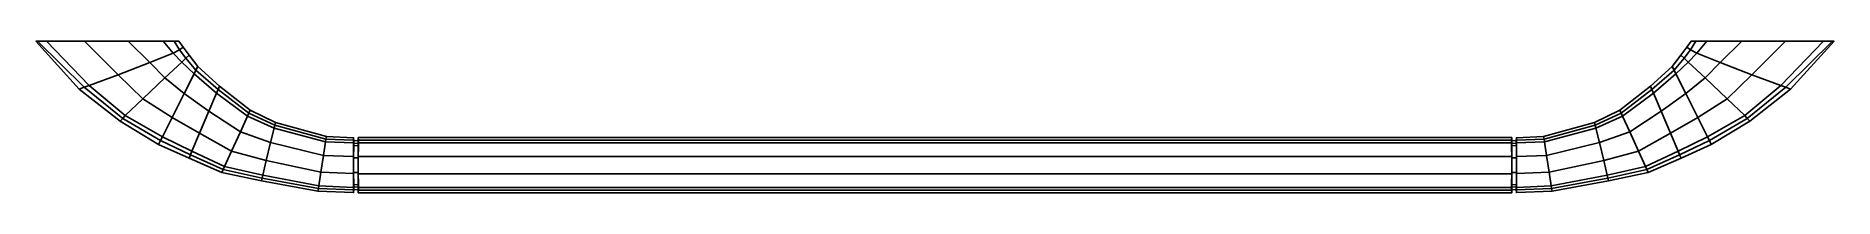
# Model space of a CAD drawing. Extents: x -175 to 175, y -29 to 0.
import ezdxf

# ---------------------------------------------------------------- set-up
doc = ezdxf.new("R2010")
doc.units = 0
doc.layers.add('METAL', color=204, linetype='CONTINUOUS')

msp = doc.modelspace()

# ---------------------------------------------------------------- meshes
at = {"layer": 'METAL'}
mesh = msp.add_polyface(dxfattribs=at)
corners = [(-166.56, -9.34, 0.2), (-165.6, -8.96, 1.63), (-174.68, 0, 1.44), (-175, 0, 0.2), (-164.65, -8.59, 3.07), (-159.01, -6.56, 4.84), (-165.54, 0, 4.21), (-172.95, 0, 2.63), (-152.84, -4.14, 4.84), (-157.08, 0, 4.21), (-148.29, -2.31, 3.07), (-150.23, 0, 2.68), (-147.08, -1.65, 1.63), (-148.11, 0, 1.44), (-151.12, -20.07, 0.2), (-150.76, -19.34, 1.93), (-158.12, -15.03, 1.79), (-158.6, -15.58, 0.2), (-148.49, -14.83, 5.79), (-154.18, -11.19, 5.34), (-157.64, -14.47, 3.38), (-150.39, -18.62, 3.65), (-146.14, -10.14, 5.79), (-149.92, -7.14, 5.34), (-144.23, -6.36, 3.65), (-146.59, -4.09, 3.38), (-145.21, -22.75, 0.2), (-144.93, -22.08, 2.14), (-145.83, -3.29, 1.79), (-144.65, -21.41, 4.07), (-146.35, -1.19, 0.2), (-147.19, 0, 0.2), (-174.68, 0, -1.04), (-165.6, -8.96, -1.23), (-164.65, -8.59, -2.67), (-172.95, 0, -2.23), (-165.54, 0, -3.81), (-159.01, -6.56, -4.44), (-157.08, 0, -3.81), (-152.84, -4.14, -4.44), (-150.23, 0, -2.28), (-148.29, -2.31, -2.67), (-148.11, 0, -1.04), (-147.08, -1.65, -1.23), (-158.12, -15.03, -1.39), (-150.76, -19.34, -1.53), (-148.49, -14.83, -5.39), (-150.39, -18.62, -3.25), (-157.64, -14.47, -2.98), (-154.18, -11.19, -4.94), (-146.14, -10.14, -5.39), (-149.92, -7.14, -4.94), (-144.23, -6.36, -3.25), (-146.59, -4.09, -2.98), (-144.93, -22.08, -1.73), (-145.83, -3.29, -1.39), (-144.65, -21.41, -3.67)]
mesh.append_faces([[corners[k] for k in face] for face in [(0, 1, 2, 3), (4, 5, 6, 7), (5, 8, 9, 6), (8, 10, 11, 9), (10, 12, 13, 11), (14, 15, 16, 17), (18, 19, 20, 21), (22, 23, 19, 18), (24, 25, 23, 22), (26, 27, 15, 14), (17, 16, 1, 0), (20, 19, 5, 4), (19, 23, 8, 5), (23, 25, 10, 8), (25, 28, 12, 10), (1, 4, 7, 2), (15, 21, 20, 16), (29, 21, 15, 27), (16, 20, 4, 1), (12, 30, 31, 13), (0, 3, 32, 33), (34, 35, 36, 37), (37, 36, 38, 39), (39, 38, 40, 41), (41, 40, 42, 43), (14, 17, 44, 45), (46, 47, 48, 49), (50, 46, 49, 51), (52, 50, 51, 53), (26, 14, 45, 54), (17, 0, 33, 44), (48, 34, 37, 49), (49, 37, 39, 51), (51, 39, 41, 53), (53, 41, 43, 55), (33, 32, 35, 34), (45, 44, 48, 47), (56, 54, 45, 47), (44, 33, 34, 48), (43, 42, 31, 30)]])
mesh = msp.add_polyface(dxfattribs=at)
corners = [(166.52, -9.34, 0.2), (174.96, 0, 0.2), (174.64, 0, 1.44), (165.57, -8.96, 1.63), (164.61, -8.59, 3.07), (172.92, 0, 2.63), (165.5, 0, 4.21), (158.98, -6.56, 4.84), (157.04, 0, 4.21), (152.8, -4.14, 4.84), (150.19, 0, 2.68), (148.26, -2.31, 3.07), (148.07, 0, 1.44), (147.04, -1.65, 1.63), (151.08, -20.07, 0.2), (158.57, -15.58, 0.2), (158.08, -15.03, 1.79), (150.72, -19.34, 1.93), (148.45, -14.83, 5.79), (150.36, -18.62, 3.65), (157.6, -14.47, 3.38), (154.15, -11.19, 5.34), (146.1, -10.14, 5.79), (149.88, -7.14, 5.34), (144.2, -6.36, 3.65), (146.56, -4.09, 3.38), (145.18, -22.75, 0.2), (144.89, -22.08, 2.14), (145.79, -3.29, 1.79), (144.61, -21.41, 4.07), (147.15, 0, 0.2), (146.31, -1.19, 0.2), (165.57, -8.96, -1.23), (174.64, 0, -1.04), (164.61, -8.59, -2.67), (158.98, -6.56, -4.44), (165.5, 0, -3.81), (172.92, 0, -2.23), (152.8, -4.14, -4.44), (157.04, 0, -3.81), (148.26, -2.31, -2.67), (150.19, 0, -2.28), (147.04, -1.65, -1.23), (148.07, 0, -1.04), (150.72, -19.34, -1.53), (158.08, -15.03, -1.39), (148.45, -14.83, -5.39), (154.15, -11.19, -4.94), (157.6, -14.47, -2.98), (150.36, -18.62, -3.25), (146.1, -10.14, -5.39), (149.88, -7.14, -4.94), (144.2, -6.36, -3.25), (146.56, -4.09, -2.98), (144.89, -22.08, -1.73), (143.13, -17.91, -5.85), (144.61, -21.41, -3.67), (145.79, -3.29, -1.39)]
mesh.append_faces([[corners[k] for k in face] for face in [(0, 1, 2, 3), (4, 5, 6, 7), (7, 6, 8, 9), (9, 8, 10, 11), (11, 10, 12, 13), (14, 15, 16, 17), (18, 19, 20, 21), (22, 18, 21, 23), (24, 22, 23, 25), (26, 14, 17, 27), (15, 0, 3, 16), (20, 4, 7, 21), (21, 7, 9, 23), (23, 9, 11, 25), (25, 11, 13, 28), (3, 2, 5, 4), (17, 16, 20, 19), (29, 27, 17, 19), (16, 3, 4, 20), (13, 12, 30, 31), (0, 32, 33, 1), (34, 35, 36, 37), (35, 38, 39, 36), (38, 40, 41, 39), (40, 42, 43, 41), (14, 44, 45, 15), (46, 47, 48, 49), (50, 51, 47, 46), (52, 53, 51, 50), (26, 54, 44, 14), (55, 46, 49, 56), (15, 45, 32, 0), (48, 47, 35, 34), (47, 51, 38, 35), (51, 53, 40, 38), (53, 57, 42, 40), (32, 34, 37, 33), (44, 49, 48, 45), (56, 49, 44, 54), (45, 48, 34, 32), (42, 31, 30, 43)]])
mesh = msp.add_polyface(dxfattribs=at)
corners = [(-146.59, -4.09, 3.38), (-144.23, -6.36, 3.65), (-143.87, -5.63, 1.93), (-145.83, -3.29, 1.79), (-143.16, -17.91, 6.25), (-148.49, -14.83, 5.79), (-150.39, -18.62, 3.65), (-144.65, -21.41, 4.07), (-141.33, -13.58, 6.25), (-146.14, -10.14, 5.79), (-139.85, -10.08, 4.07), (-139.56, -9.41, 2.14), (-138.8, -25.54, 0.2), (-138.54, -24.96, 2.27), (-144.93, -22.08, 2.14), (-145.21, -22.75, 0.2), (-136.91, -21.36, 6.88), (-138.28, -24.39, 4.33), (-135.22, -17.62, 6.88), (-133.86, -14.59, 4.33), (-133.6, -14.02, 2.27), (-131.1, -27.16, 0.2), (-130.97, -26.62, 2.38), (-130.17, -23.23, 7.24), (-130.84, -26.08, 4.55), (-129.34, -19.72, 7.24), (-128.67, -16.88, 4.55), (-143.51, -4.91, 0.2), (-145.18, -2.72, 0.2), (-139.28, -8.74, 0.2), (-133.34, -13.44, 0.2), (-146.35, -1.19, 0.2), (-147.08, -1.65, 1.63), (-146.59, -4.09, -2.98), (-145.83, -3.29, -1.39), (-143.87, -5.63, -1.53), (-144.23, -6.36, -3.25), (-143.16, -17.91, -5.85), (-144.65, -21.41, -3.67), (-150.39, -18.62, -3.25), (-148.49, -14.83, -5.39), (-141.33, -13.58, -5.85), (-146.14, -10.14, -5.39), (-139.85, -10.08, -3.67), (-139.56, -9.41, -1.73), (-144.93, -22.08, -1.73), (-138.54, -24.96, -1.86), (-136.91, -21.36, -6.48), (-138.28, -24.39, -3.93), (-135.22, -17.62, -6.48), (-133.86, -14.59, -3.93), (-133.6, -14.02, -1.86), (-130.97, -26.62, -1.97), (-130.17, -23.23, -6.84), (-130.84, -26.08, -4.15), (-129.34, -19.72, -6.84), (-128.67, -16.88, -4.15), (-147.08, -1.65, -1.23)]
mesh.append_faces([[corners[k] for k in face] for face in [(0, 1, 2, 3), (4, 5, 6, 7), (8, 9, 5, 4), (10, 1, 9, 8), (1, 10, 11, 2), (12, 13, 14, 15), (16, 4, 7, 17), (18, 8, 4, 16), (19, 10, 8, 18), (10, 19, 20, 11), (21, 22, 13, 12), (23, 16, 17, 24), (25, 18, 16, 23), (26, 19, 18, 25), (17, 7, 14, 13), (24, 17, 13, 22), (27, 28, 3, 2), (29, 27, 2, 11), (30, 29, 11, 20), (28, 31, 32, 3), (33, 34, 35, 36), (37, 38, 39, 40), (41, 37, 40, 42), (43, 41, 42, 36), (36, 35, 44, 43), (12, 15, 45, 46), (47, 48, 38, 37), (49, 47, 37, 41), (50, 49, 41, 43), (43, 44, 51, 50), (21, 12, 46, 52), (53, 54, 48, 47), (55, 53, 47, 49), (56, 55, 49, 50), (48, 46, 45, 38), (54, 52, 46, 48), (27, 35, 34, 28), (29, 44, 35, 27), (30, 51, 44, 29), (28, 34, 57, 31)]])
mesh = msp.add_polyface(dxfattribs=at)
corners = [(146.56, -4.09, 3.38), (145.79, -3.29, 1.79), (143.83, -5.63, 1.93), (144.2, -6.36, 3.65), (143.13, -17.91, 6.25), (144.61, -21.41, 4.07), (150.36, -18.62, 3.65), (148.45, -14.83, 5.79), (141.29, -13.58, 6.25), (146.1, -10.14, 5.79), (139.81, -10.08, 4.07), (139.53, -9.41, 2.14), (138.77, -25.54, 0.2), (145.18, -22.75, 0.2), (144.89, -22.08, 2.14), (138.51, -24.96, 2.27), (136.88, -21.36, 6.88), (138.24, -24.39, 4.33), (135.19, -17.62, 6.88), (133.82, -14.59, 4.33), (133.56, -14.02, 2.27), (131.06, -27.16, 0.2), (130.94, -26.62, 2.38), (130.14, -23.23, 7.24), (130.81, -26.08, 4.55), (129.3, -19.72, 7.24), (128.63, -16.88, 4.55), (143.47, -4.91, 0.2), (145.15, -2.72, 0.2), (139.24, -8.74, 0.2), (133.3, -13.44, 0.2), (147.04, -1.65, 1.63), (146.31, -1.19, 0.2), (146.56, -4.09, -2.98), (144.2, -6.36, -3.25), (143.83, -5.63, -1.53), (145.79, -3.29, -1.39), (141.29, -13.58, -5.85), (146.1, -10.14, -5.39), (148.45, -14.83, -5.39), (143.13, -17.91, -5.85), (139.81, -10.08, -3.67), (139.53, -9.41, -1.73), (138.51, -24.96, -1.86), (144.89, -22.08, -1.73), (136.88, -21.36, -6.48), (144.61, -21.41, -3.67), (138.24, -24.39, -3.93), (135.19, -17.62, -6.48), (133.82, -14.59, -3.93), (133.56, -14.02, -1.86), (130.94, -26.62, -1.97), (130.14, -23.23, -6.84), (130.81, -26.08, -4.15), (129.3, -19.72, -6.84), (128.63, -16.88, -4.15), (128.5, -16.34, -1.97), (147.04, -1.65, -1.23)]
mesh.append_faces([[corners[k] for k in face] for face in [(0, 1, 2, 3), (4, 5, 6, 7), (8, 4, 7, 9), (10, 8, 9, 3), (3, 2, 11, 10), (12, 13, 14, 15), (16, 17, 5, 4), (18, 16, 4, 8), (19, 18, 8, 10), (10, 11, 20, 19), (21, 12, 15, 22), (23, 24, 17, 16), (25, 23, 16, 18), (26, 25, 18, 19), (17, 15, 14, 5), (24, 22, 15, 17), (27, 2, 1, 28), (29, 11, 2, 27), (30, 20, 11, 29), (28, 1, 31, 32), (33, 34, 35, 36), (37, 38, 39, 40), (41, 34, 38, 37), (34, 41, 42, 35), (12, 43, 44, 13), (45, 40, 46, 47), (48, 37, 40, 45), (49, 41, 37, 48), (41, 49, 50, 42), (21, 51, 43, 12), (52, 45, 47, 53), (54, 48, 45, 52), (55, 49, 48, 54), (49, 55, 56, 50), (47, 46, 44, 43), (53, 47, 43, 51), (27, 28, 36, 35), (29, 27, 35, 42), (30, 29, 42, 50), (28, 32, 57, 36)]])
mesh = msp.add_polyface(dxfattribs=at)
corners = [(-133.86, -14.59, 4.33), (-128.67, -16.88, 4.55), (-128.54, -16.34, 2.38), (-133.6, -14.02, 2.27), (-120.12, -29.13, 0.2), (-120.04, -28.63, 2.58), (-130.97, -26.62, 2.38), (-131.1, -27.16, 0.2), (-119.55, -25.47, 7.9), (-130.17, -23.23, 7.24), (-130.84, -26.08, 4.55), (-119.96, -28.12, 4.96), (-119.04, -22.2, 7.9), (-129.34, -19.72, 7.24), (-118.63, -19.55, 4.96), (-118.56, -19.04, 2.58), (-113.19, -29.44, 0.2), (-113.19, -28.93, 2.58), (-113.19, -28.42, 4.96), (-113.18, -25.75, 7.9), (-113.18, -22.45, 7.9), (-113.18, -19.78, 4.96), (-113.18, -19.27, 2.58), (-128.41, -15.79, 0.2), (-133.34, -13.44, 0.2), (-118.48, -18.54, 0.2), (-133.86, -14.59, -3.93), (-133.6, -14.02, -1.86), (-128.54, -16.34, -1.97), (-128.67, -16.88, -4.15), (-130.97, -26.62, -1.97), (-120.04, -28.63, -2.18), (-119.55, -25.47, -7.5), (-119.96, -28.12, -4.56), (-130.84, -26.08, -4.15), (-130.17, -23.23, -6.84), (-119.04, -22.2, -7.5), (-129.34, -19.72, -6.84), (-118.63, -19.55, -4.56), (-118.56, -19.04, -2.18), (-113.19, -28.93, -2.18), (-113.18, -25.75, -7.5), (-113.19, -28.42, -4.56), (-113.18, -22.45, -7.5), (-113.18, -19.78, -4.56), (-113.18, -19.27, -2.18), (-113.18, -18.76, 0.2), (-113.19, -28.93, -2.18), (-113.19, -28.42, -4.56), (-113.16, -27.87, -4.28), (-113.16, -28.33, -2.05), (-113.19, -28.42, -4.56), (-113.18, -25.75, -7.5), (-113.18, -25.5, -6.94), (-113.16, -27.87, -4.28), (-113.18, -25.75, -7.5), (-113.18, -22.45, -7.5), (-113.18, -22.69, -6.94), (-113.18, -25.5, -6.94), (-113.18, -22.45, -7.5), (-113.18, -19.78, -4.56), (-113.16, -20.32, -4.28), (-113.18, -22.69, -6.94), (-113.18, -19.78, 4.96), (-113.18, -22.45, 7.9), (-113.18, -22.69, 7.34), (-113.16, -20.32, 4.68), (-113.18, -22.45, 7.9), (-113.18, -25.75, 7.9), (-113.18, -25.5, 7.34), (-113.18, -22.69, 7.34), (-113.18, -25.75, 7.9), (-113.19, -28.42, 4.96), (-113.16, -27.87, 4.68), (-113.18, -25.5, 7.34), (-113.19, -28.42, 4.96), (-113.19, -28.93, 2.58), (-113.16, -28.33, 2.45), (-113.16, -27.87, 4.68)]
mesh.append_faces([[corners[k] for k in face] for face in [(0, 1, 2, 3), (4, 5, 6, 7), (8, 9, 10, 11), (12, 13, 9, 8), (14, 1, 13, 12), (1, 14, 15, 2), (16, 17, 5, 4), (18, 19, 8, 11), (19, 20, 12, 8), (20, 21, 14, 12), (21, 22, 15, 14), (11, 10, 6, 5), (23, 24, 3, 2), (25, 23, 2, 15), (26, 27, 28, 29), (4, 7, 30, 31), (32, 33, 34, 35), (36, 32, 35, 37), (38, 36, 37, 29), (29, 28, 39, 38), (31, 40, 16, 4), (32, 41, 42, 33), (36, 43, 41, 32), (38, 44, 43, 36), (39, 45, 44, 38), (33, 31, 30, 34), (23, 28, 27, 24), (25, 39, 28, 23), (11, 5, 17, 18), (25, 15, 22, 46), (40, 31, 33, 42), (45, 39, 25, 46), (47, 48, 49, 50), (51, 52, 53, 54), (55, 56, 57, 58), (59, 60, 61, 62), (63, 64, 65, 66), (67, 68, 69, 70), (71, 72, 73, 74), (75, 76, 77, 78)]])
mesh = msp.add_polyface(dxfattribs=at)
corners = [(133.82, -14.59, 4.33), (133.56, -14.02, 2.27), (128.5, -16.34, 2.38), (128.63, -16.88, 4.55), (120.08, -29.13, 0.2), (131.06, -27.16, 0.2), (130.94, -26.62, 2.38), (120, -28.63, 2.58), (119.51, -25.47, 7.9), (119.92, -28.12, 4.96), (130.81, -26.08, 4.55), (130.14, -23.23, 7.24), (119.01, -22.2, 7.9), (129.3, -19.72, 7.24), (118.6, -19.55, 4.96), (118.52, -19.04, 2.58), (113.15, -29.44, 0.2), (113.15, -28.93, 2.58), (113.15, -28.42, 4.96), (113.15, -25.75, 7.9), (113.15, -22.45, 7.9), (113.14, -19.78, 4.96), (113.14, -19.27, 2.58), (128.37, -15.79, 0.2), (133.3, -13.44, 0.2), (118.44, -18.54, 0.2), (120, -28.63, -2.18), (130.94, -26.62, -1.97), (119.51, -25.47, -7.5), (130.14, -23.23, -6.84), (130.81, -26.08, -4.15), (119.92, -28.12, -4.56), (119.01, -22.2, -7.5), (129.3, -19.72, -6.84), (118.6, -19.55, -4.56), (128.63, -16.88, -4.15), (118.52, -19.04, -2.18), (128.5, -16.34, -1.97), (113.15, -28.93, -2.18), (113.15, -28.42, -4.56), (113.15, -25.75, -7.5), (113.15, -22.45, -7.5), (113.14, -19.78, -4.56), (113.14, -19.27, -2.18), (133.56, -14.02, -1.86), (113.14, -18.76, 0.2), (113.15, -29.44, 0.2), (113.12, -28.82, 0.2), (113.12, -28.33, -2.05), (113.15, -28.93, -2.18), (113.15, -28.93, -2.18), (113.12, -28.33, -2.05), (113.13, -27.87, -4.28), (113.15, -28.42, -4.56), (113.15, -28.42, -4.56), (113.13, -27.87, -4.28), (113.14, -25.5, -6.94), (113.15, -25.75, -7.5), (113.15, -25.75, -7.5), (113.14, -25.5, -6.94), (113.14, -22.69, -6.94), (113.15, -22.45, -7.5), (113.15, -22.45, -7.5), (113.14, -22.69, -6.94), (113.13, -20.32, -4.28), (113.14, -19.78, -4.56), (113.14, -19.78, 4.96), (113.13, -20.32, 4.68), (113.14, -22.69, 7.34), (113.15, -22.45, 7.9), (113.15, -22.45, 7.9), (113.14, -22.69, 7.34), (113.14, -25.5, 7.34), (113.15, -25.75, 7.9), (113.15, -25.75, 7.9), (113.14, -25.5, 7.34), (113.13, -27.87, 4.68), (113.15, -28.42, 4.96), (113.15, -28.42, 4.96), (113.13, -27.87, 4.68), (113.12, -28.33, 2.45), (113.15, -28.93, 2.58)]
mesh.append_faces([[corners[k] for k in face] for face in [(0, 1, 2, 3), (4, 5, 6, 7), (8, 9, 10, 11), (12, 8, 11, 13), (14, 12, 13, 3), (3, 2, 15, 14), (16, 4, 7, 17), (18, 9, 8, 19), (19, 8, 12, 20), (20, 12, 14, 21), (21, 14, 15, 22), (9, 7, 6, 10), (23, 2, 1, 24), (25, 15, 2, 23), (4, 26, 27, 5), (28, 29, 30, 31), (32, 33, 29, 28), (34, 35, 33, 32), (35, 34, 36, 37), (26, 4, 16, 38), (28, 31, 39, 40), (32, 28, 40, 41), (34, 32, 41, 42), (36, 34, 42, 43), (31, 30, 27, 26), (23, 24, 44, 37), (25, 23, 37, 36), (9, 18, 17, 7), (25, 45, 22, 15), (38, 39, 31, 26), (43, 45, 25, 36), (46, 47, 48, 49), (50, 51, 52, 53), (54, 55, 56, 57), (58, 59, 60, 61), (62, 63, 64, 65), (66, 67, 68, 69), (70, 71, 72, 73), (74, 75, 76, 77), (78, 79, 80, 81)]])
mesh = msp.add_polyface(dxfattribs=at)
corners = [(112.23, -29.48, 0.2), (112.23, -28.97, 2.58), (-112.27, -28.97, 2.58), (-112.27, -29.48, 0.2), (-112.25, -27.91, 4.68), (-113.16, -27.87, 4.68), (-113.16, -28.33, 2.45), (-112.24, -28.37, 2.45), (-112.25, -19.84, 2.45), (-112.24, -19.34, 0.2), (-113.16, -19.37, 0.2), (-113.16, -19.87, 2.45), (-112.27, -28.45, -4.56), (-112.27, -25.77, -7.5), (112.23, -25.77, -7.5), (112.23, -28.45, -4.56), (-113.16, -28.33, -2.05), (-113.16, -27.87, -4.28), (-112.25, -27.91, -4.28), (-112.24, -28.37, -2.05), (-112.25, -19.84, -2.05), (-113.16, -19.87, -2.05), (-112.27, -22.44, -7.5), (112.23, -22.44, -7.5), (-112.24, -28.87, 0.2), (-113.16, -28.82, 0.2), (-112.26, -25.52, 7.34), (-113.18, -25.5, 7.34), (-112.26, -22.69, 7.34), (-113.18, -22.69, 7.34), (-112.25, -20.3, 4.68), (-113.16, -20.32, 4.68), (-113.18, -25.5, -6.94), (-112.26, -25.52, -6.94), (-113.18, -22.69, -6.94), (-112.26, -22.69, -6.94), (-113.16, -20.32, -4.28), (-112.25, -20.3, -4.28), (-112.27, -29.48, 0.2), (-112.27, -28.97, 2.58), (-112.24, -28.37, 2.45), (-112.24, -28.87, 0.2), (-112.27, -28.97, 2.58), (-112.27, -28.45, 4.96), (-112.25, -27.91, 4.68), (-112.24, -28.37, 2.45), (-112.27, -28.45, 4.96), (-112.27, -25.77, 7.9), (-112.26, -25.52, 7.34), (-112.25, -27.91, 4.68), (-112.27, -25.77, 7.9), (-112.27, -22.44, 7.9), (-112.26, -22.69, 7.34), (-112.26, -25.52, 7.34), (-112.27, -22.44, 7.9), (-112.27, -19.75, 4.96), (-112.25, -20.3, 4.68), (-112.26, -22.69, 7.34), (-112.27, -19.75, 4.96), (-112.27, -19.24, 2.58), (-112.25, -19.84, 2.45), (-112.25, -20.3, 4.68), (-112.27, -19.24, 2.58), (-112.26, -18.73, 0.2), (-112.24, -19.34, 0.2), (-112.25, -19.84, 2.45), (-112.26, -18.73, 0.2), (-112.27, -19.24, -2.18), (-112.25, -19.84, -2.05), (-112.24, -19.34, 0.2), (-112.27, -19.24, -2.18), (-112.27, -19.75, -4.56), (-112.25, -20.3, -4.28), (-112.25, -19.84, -2.05), (-112.27, -19.75, -4.56), (-112.27, -22.44, -7.5), (-112.26, -22.69, -6.94), (-112.25, -20.3, -4.28), (-112.27, -22.44, -7.5), (-112.27, -25.77, -7.5), (-112.26, -25.52, -6.94), (-112.26, -22.69, -6.94), (-112.27, -25.77, -7.5), (-112.27, -28.45, -4.56), (-112.25, -27.91, -4.28), (-112.26, -25.52, -6.94), (-112.27, -28.45, -4.56), (-112.27, -28.97, -2.18), (-112.24, -28.37, -2.05), (-112.25, -27.91, -4.28), (-112.27, -28.97, -2.18), (-112.27, -29.48, 0.2), (-112.24, -28.87, 0.2), (-112.24, -28.37, -2.05), (-113.19, -28.93, 2.58), (-113.19, -29.44, 0.2), (-113.16, -28.82, 0.2), (-113.16, -28.33, 2.45), (-113.19, -29.44, 0.2), (-113.19, -28.93, -2.18), (-113.16, -28.33, -2.05), (-113.16, -28.82, 0.2), (-113.18, -19.78, -4.56), (-113.18, -19.27, -2.18), (-113.16, -19.87, -2.05), (-113.16, -20.32, -4.28), (-113.18, -19.27, -2.18), (-113.18, -18.76, 0.2), (-113.16, -19.37, 0.2), (-113.16, -19.87, -2.05), (-113.18, -18.76, 0.2), (-113.18, -19.27, 2.58), (-113.16, -19.87, 2.45), (-113.16, -19.37, 0.2), (-113.18, -19.27, 2.58), (-113.18, -19.78, 4.96), (-113.16, -20.32, 4.68), (-113.16, -19.87, 2.45), (-112.27, -25.77, 7.9), (-112.27, -28.45, 4.96), (112.23, -28.45, 4.96), (112.23, -25.77, 7.9), (-112.27, -28.97, -2.18), (112.23, -28.97, -2.18)]
mesh.append_faces([[corners[k] for k in face] for face in [(0, 1, 2, 3), (4, 5, 6, 7), (8, 9, 10, 11), (12, 13, 14, 15), (16, 17, 18, 19), (20, 21, 10, 9), (22, 23, 14, 13), (24, 7, 6, 25), (4, 26, 27, 5), (26, 28, 29, 27), (28, 30, 31, 29), (30, 8, 11, 31), (19, 24, 25, 16), (32, 33, 18, 17), (34, 35, 33, 32), (36, 37, 35, 34), (21, 20, 37, 36), (38, 39, 40, 41), (42, 43, 44, 45), (46, 47, 48, 49), (50, 51, 52, 53), (54, 55, 56, 57), (58, 59, 60, 61), (62, 63, 64, 65), (66, 67, 68, 69), (70, 71, 72, 73), (74, 75, 76, 77), (78, 79, 80, 81), (82, 83, 84, 85), (86, 87, 88, 89), (90, 91, 92, 93), (94, 95, 96, 97), (98, 99, 100, 101), (102, 103, 104, 105), (106, 107, 108, 109), (110, 111, 112, 113), (114, 115, 116, 117), (118, 119, 120, 121), (119, 2, 1, 120), (0, 3, 122, 123), (122, 12, 15, 123)]])
mesh = msp.add_polyface(dxfattribs=at)
corners = [(-112.27, -19.24, -2.18), (112.23, -19.24, -2.18), (112.23, -19.75, -4.56), (-112.27, -19.75, -4.56), (-112.26, -18.73, 0.2), (112.23, -18.73, 0.2), (-112.27, -19.24, 2.58), (112.23, -19.24, 2.58), (112.23, -22.44, 7.9), (112.23, -19.75, 4.96), (-112.27, -19.75, 4.96), (-112.27, -22.44, 7.9), (112.21, -27.91, 4.68), (112.2, -28.37, 2.45), (113.12, -28.33, 2.45), (113.13, -27.87, 4.68), (112.21, -19.84, 2.45), (113.12, -19.87, 2.45), (113.12, -19.37, 0.2), (112.21, -19.34, 0.2), (113.12, -28.33, -2.05), (112.2, -28.37, -2.05), (112.21, -27.91, -4.28), (113.13, -27.87, -4.28), (112.21, -19.84, -2.05), (113.12, -19.87, -2.05), (-112.27, -25.77, 7.9), (112.23, -25.77, 7.9), (112.2, -28.87, 0.2), (113.12, -28.82, 0.2), (113.14, -25.5, 7.34), (112.23, -25.52, 7.34), (113.14, -22.69, 7.34), (112.23, -22.69, 7.34), (113.13, -20.32, 4.68), (112.21, -20.3, 4.68), (113.14, -25.5, -6.94), (112.23, -25.52, -6.94), (113.14, -22.69, -6.94), (112.23, -22.69, -6.94), (113.13, -20.32, -4.28), (112.21, -20.3, -4.28), (112.23, -29.48, 0.2), (112.2, -28.87, 0.2), (112.2, -28.37, 2.45), (112.23, -28.97, 2.58), (112.23, -28.97, 2.58), (112.2, -28.37, 2.45), (112.21, -27.91, 4.68), (112.23, -28.45, 4.96), (112.23, -28.45, 4.96), (112.21, -27.91, 4.68), (112.23, -25.52, 7.34), (112.23, -25.77, 7.9), (112.23, -25.77, 7.9), (112.23, -25.52, 7.34), (112.23, -22.69, 7.34), (112.23, -22.44, 7.9), (112.23, -22.44, 7.9), (112.23, -22.69, 7.34), (112.21, -20.3, 4.68), (112.23, -19.75, 4.96), (112.23, -19.75, 4.96), (112.21, -20.3, 4.68), (112.21, -19.84, 2.45), (112.23, -19.24, 2.58), (112.23, -19.24, 2.58), (112.21, -19.84, 2.45), (112.21, -19.34, 0.2), (112.23, -18.73, 0.2), (112.23, -18.73, 0.2), (112.21, -19.34, 0.2), (112.21, -19.84, -2.05), (112.23, -19.24, -2.18), (112.23, -19.24, -2.18), (112.21, -19.84, -2.05), (112.21, -20.3, -4.28), (112.23, -19.75, -4.56), (112.23, -19.75, -4.56), (112.21, -20.3, -4.28), (112.23, -22.69, -6.94), (112.23, -22.44, -7.5), (112.23, -22.44, -7.5), (112.23, -22.69, -6.94), (112.23, -25.52, -6.94), (112.23, -25.77, -7.5), (112.23, -25.77, -7.5), (112.23, -25.52, -6.94), (112.21, -27.91, -4.28), (112.23, -28.45, -4.56), (112.23, -28.45, -4.56), (112.21, -27.91, -4.28), (112.2, -28.37, -2.05), (112.23, -28.97, -2.18), (112.23, -28.97, -2.18), (112.2, -28.37, -2.05), (112.2, -28.87, 0.2), (112.23, -29.48, 0.2), (113.15, -28.93, 2.58), (113.12, -28.33, 2.45), (113.12, -28.82, 0.2), (113.15, -29.44, 0.2), (113.14, -19.78, -4.56), (113.13, -20.32, -4.28), (113.12, -19.87, -2.05), (113.14, -19.27, -2.18), (113.14, -19.27, -2.18), (113.12, -19.87, -2.05), (113.12, -19.37, 0.2), (113.14, -18.76, 0.2), (113.14, -18.76, 0.2), (113.12, -19.37, 0.2), (113.12, -19.87, 2.45), (113.14, -19.27, 2.58), (113.14, -19.27, 2.58), (113.12, -19.87, 2.45), (113.13, -20.32, 4.68), (113.14, -19.78, 4.96), (-112.27, -22.44, -7.5), (112.23, -22.44, -7.5)]
mesh.append_faces([[corners[k] for k in face] for face in [(0, 1, 2, 3), (4, 5, 1, 0), (6, 7, 5, 4), (8, 9, 10, 11), (7, 6, 10, 9), (12, 13, 14, 15), (16, 17, 18, 19), (20, 21, 22, 23), (24, 19, 18, 25), (8, 11, 26, 27), (28, 29, 14, 13), (12, 15, 30, 31), (31, 30, 32, 33), (33, 32, 34, 35), (35, 34, 17, 16), (21, 20, 29, 28), (36, 23, 22, 37), (38, 36, 37, 39), (40, 38, 39, 41), (25, 40, 41, 24), (42, 43, 44, 45), (46, 47, 48, 49), (50, 51, 52, 53), (54, 55, 56, 57), (58, 59, 60, 61), (62, 63, 64, 65), (66, 67, 68, 69), (70, 71, 72, 73), (74, 75, 76, 77), (78, 79, 80, 81), (82, 83, 84, 85), (86, 87, 88, 89), (90, 91, 92, 93), (94, 95, 96, 97), (98, 99, 100, 101), (102, 103, 104, 105), (106, 107, 108, 109), (110, 111, 112, 113), (114, 115, 116, 117), (118, 3, 2, 119)]])

doc.saveas('drawing.dxf')
